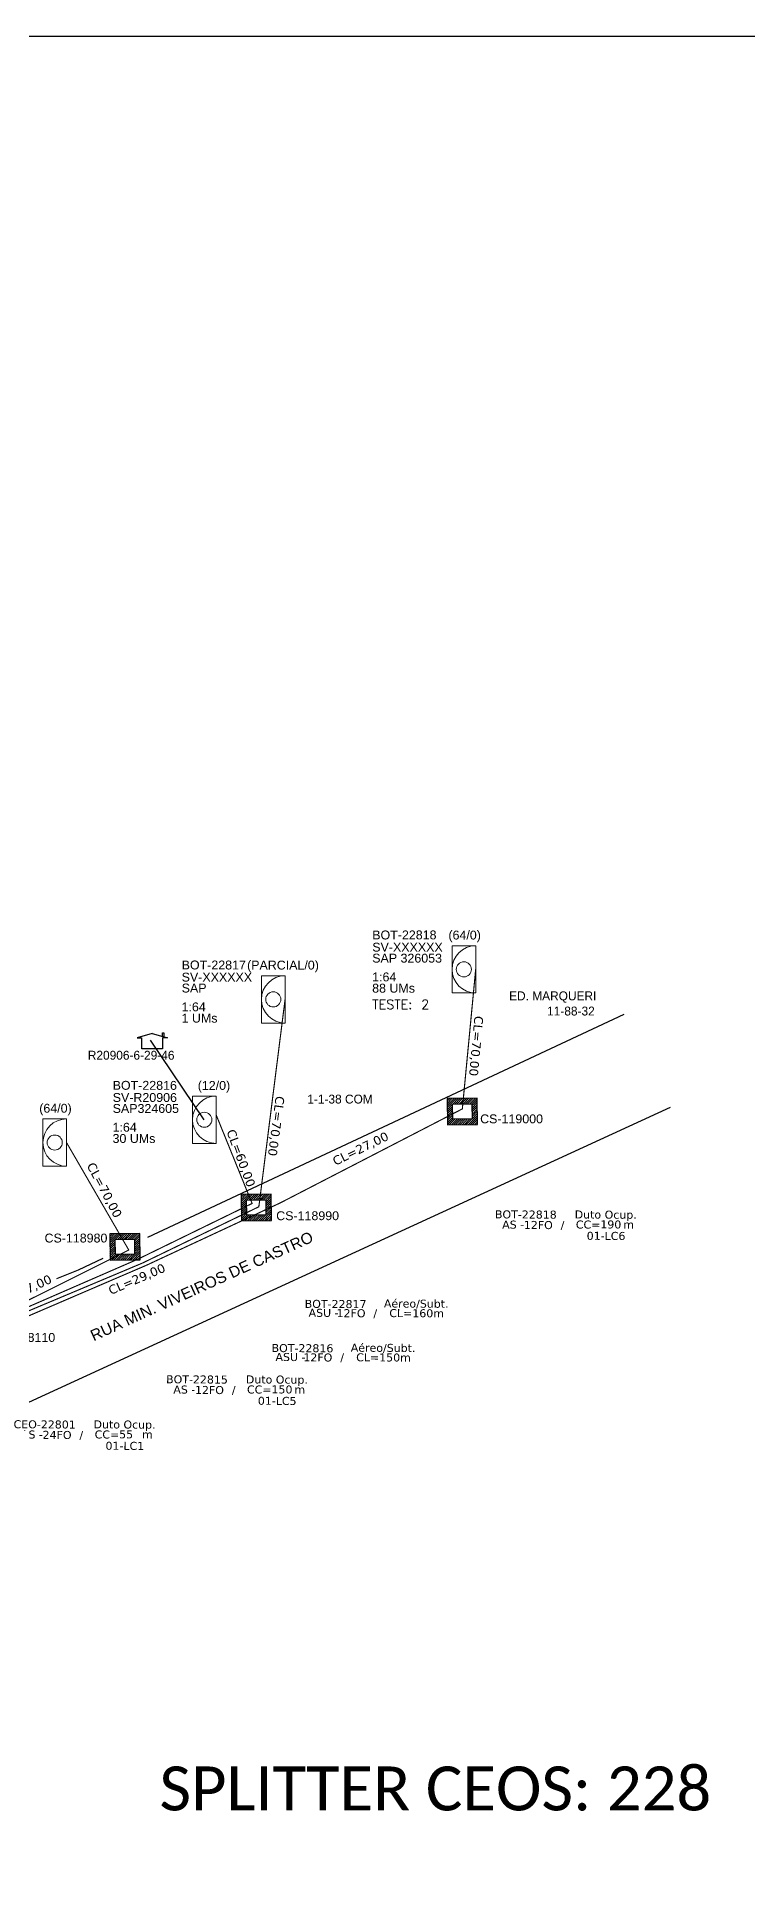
# Model space of a CAD drawing. Header units: inches. Extents: x 932 to 2691, y 84 to 678.
# Drawn here: x 1209.6 to 1363, y 282.5 to 678.1 of the extents above; entities that cross this region are included whole.
import ezdxf
from ezdxf.enums import TextEntityAlignment as Align

# ---------------------------------------------------------------- set-up
doc = ezdxf.new("R2010")
doc.units = ezdxf.units.IN
doc.header["$MEASUREMENT"] = 0
for name, color, linetype in [('10.1-Caixas Subterrâneas', 5, 'Continuous'), ('CAP_A_INSTALAR', 1, 'Continuous'), ('CELULAS_GPON', 7, 'Continuous'), ('label_cabos', 7, 'Continuous'), ('Legenda', 1, 'Continuous'), ('LOGRADOURO', 5, 'Continuous'), ('MUB', 252, 'Continuous'), ('surveys', 7, 'Continuous'), ('surveys legendas', 7, 'Continuous'), ('texto', 255, 'Continuous')]:
    doc.layers.add(name, color=color, linetype=linetype)
doc.layers.add("20.0-LEGENDA DOS CDO'S", color=1, linetype='Continuous', lineweight=0)
doc.layers.add('20.1-CDO_INTERIOR', color=1, linetype='Continuous', lineweight=0)
doc.layers.add('EXTRA', color=50, linetype='Continuous', plot=False)
doc.styles.add('ARIAL', font='arial.ttf')
doc.styles.add('ROMANS', font='ROMANS.SHX', dxfattribs={"height": 2.5})
doc.styles.add('siredit', font='verdana.ttf')
doc.linetypes.add('FENCELINE1', pattern='A,0.25,-0.1,[133,ltypeshp.shx,S=0.1,R=0,X=-0.1,Y=0],-0.1,1', length=1.45)

# ---------------------------------------------------------------- blocks, each defined once
blk = doc.blocks.new('*X2')
at = {"color": 0, "linetype": 'Continuous'}
for p, q in [((-1.25, 0.34099), (-0.49099, 1.1)), ((-1.25, 0.517767), (-0.667767, 1.1)), ((-1.25, 0.694544), (-0.844544, 1.1)), ((-1.25, 0.87132), (-1.02132, 1.1)), ((-1.25, 1.048097), (-1.198097, 1.1)), ((-1.25, 0.164214), (-0.8035, 0.610714)), ((-1.25, -0.012563), (-0.8035, 0.433937)), ((-1.25, -0.18934), (-0.8035, 0.25716)), ((-1.25, -0.366117), (-0.8035, 0.080383)), ((-0.789214, 0.625), (-0.314214, 1.1)), ((-0.612437, 0.625), (-0.137437, 1.1)), ((-0.43566, 0.625), (0.03934, 1.1)), ((-0.258883, 0.625), (0.216117, 1.1)), ((-0.082107, 0.625), (0.392893, 1.1)), ((0.09467, 0.625), (0.56967, 1.1)), ((0.271447, 0.625), (0.746447, 1.1)), ((0.448223, 0.625), (0.923223, 1.1)), ((0.625, 0.625), (1.1, 1.1)), ((0.801777, 0.625), (1.25, 1.073223)), ((0.8035, 0.449947), (1.25, 0.896447)), ((0.8035, 0.27317), (1.25, 0.71967)), ((0.8035, 0.096393), (1.25, 0.542893)), ((0.8035, -0.080383), (1.25, 0.366117)), ((0.8035, -0.25716), (1.25, 0.18934)), ((0.8035, -0.433937), (1.25, 0.012563)), ((-1.25, -0.542893), (-0.8035, -0.096393)), ((-1.25, -0.71967), (-0.8035, -0.27317)), ((-1.25, -0.896447), (-0.8035, -0.449947)), ((-1.25, -1.073223), (-0.801777, -0.625)), ((-1.1, -1.1), (-0.625, -0.625)), ((-0.923223, -1.1), (-0.448223, -0.625)), ((-0.746447, -1.1), (-0.271447, -0.625)), ((-0.56967, -1.1), (-0.09467, -0.625)), ((-0.392893, -1.1), (0.082107, -0.625)), ((-0.216117, -1.1), (0.258883, -0.625)), ((-0.03934, -1.1), (0.43566, -0.625)), ((0.137437, -1.1), (0.612437, -0.625)), ((0.314214, -1.1), (0.789214, -0.625)), ((0.49099, -1.1), (1.25, -0.34099)), ((0.667767, -1.1), (1.25, -0.517767)), ((0.8035, -0.610714), (1.25, -0.164214)), ((0.844544, -1.1), (1.25, -0.694544)), ((1.02132, -1.1), (1.25, -0.87132)), ((1.198097, -1.1), (1.25, -1.048097))]:
    blk.add_line(p, q, dxfattribs=at)
blk = doc.blocks.new('MANHOLE_MQ')
at = {"color": 0, "linetype": 'Continuous'}
for p, q in [((0.00000623, 0.00000569), (-0.00000627, 0.00000569)), ((-0.00000627, 0.00000569), (-0.00000627, -0.00000531)), ((-0.00000404, 0.00000331), (0.00000399, 0.00000331)), ((-0.00000404, -0.00000294), (-0.00000404, 0.00000331)), ((0.00000399, 0.00000331), (0.00000399, -0.00000294)), ((0.00000623, -0.00000531), (0.00000623, 0.00000569)), ((-0.00000627, -0.00000531), (0.00000623, -0.00000531)), ((0.00000399, -0.00000294), (-0.00000404, -0.00000294)), ((0.00000399, -0.00000294), (0.00000399, -0.00000294))]:
    blk.add_line(p, q, dxfattribs=at)
at = {"color": 0, "linetype": 'Continuous', "xscale": 5e-06, "yscale": 5e-06, "zscale": 1e-05}
blk.add_blockref('*X2', (-0.00000002, 0.00000019), dxfattribs=at)
blk = doc.blocks.new('Teste  FTTH')
at = {"color": 0, "lineweight": 0, "style": 'ROMANS'}
for tag, p in [('TESTE', (-2.302, -0.29)), ('QTDE', (0.212, -0.29))]:
    blk.add_attdef(tag, p, '', height=0.48, dxfattribs=at)
for tag, p, flags in [('FID', (-2.227, -1.253), 1), ('FATOR', (-2.227, -2.028), 3), ('ID_ATIVIDADE', (-2.227, -2.716), 3)]:
    blk.add_attdef(tag, p, '', height=0.48, dxfattribs=dict(at, flags=flags))
blk = doc.blocks.new('Inst CB DT OCUP CFOA-SM-AS-80-TS-24')
at = {"layer": 'label_cabos', "color": 0, "style": 'siredit'}
for tag, flags, p in [('ID_ATIVIDADE', 3, (1.31, 2.67)), ('FATOR', 1, (11.56, 2.55))]:
    blk.add_attdef(tag, text='', height=1, rotation=359.69, dxfattribs=dict(at, flags=flags)).set_placement(p, align=Align.MIDDLE_CENTER)
for tag, p in [('TIPO_CABO', (1.76, 0)), ('DESTINO_CABO', (3.13, 1.26)), ('CABO', (4.69, -0.05)), ('/', (7.71, -0.05)), ('LANCE', (10.91, 0)), ('TIPO_CABO', (13.11, 1.24)), ('UND', (15.96, 0)), ('FID', (13.15, -1.41))]:
    blk.add_attdef(tag, text='', height=1, rotation=359.69, dxfattribs=at).set_placement(p, align=Align.MIDDLE_CENTER)
blk.add_attdef('QTDE', (12.43, -0.47), '', height=1, rotation=359.69, dxfattribs=at)
blk = doc.blocks.new('LEGENDA DOS CABOS')
at = {"layer": 'EXTRA', "style": 'siredit'}
for tag, p in [('ID', (4.6, 0.97)), ('XX', (9.03, 0.97))]:
    blk.add_attdef(tag, text='', height=0.48, rotation=359.69, dxfattribs=at).set_placement(p, align=Align.MIDDLE_CENTER)
at = {"layer": 'Legenda', "color": 7, "style": 'siredit'}
for tag, p in [('TIPO_CABO', (1.31, 0)), ('CABO', (4.69, -0.05)), ('/', (6.81, -0.05)), ('METROS', (10.03, -0.05))]:
    blk.add_attdef(tag, text='', height=0.8, rotation=359.69, dxfattribs=at).set_placement(p, align=Align.MIDDLE_CENTER)
blk = doc.blocks.new('SURVEY_SURVEY')
for p, q in [((0.00000036, 0.00001493), (-0.00000355, 0.00001379)), ((0.00000036, 0.00001493), (0.00000427, 0.00001379)), ((0.00000298, 0.0000151), (0.00000339, 0.0000151)), ((0.00000298, 0.00001418), (0.00000298, 0.0000151)), ((0.00000339, 0.0000151), (0.00000339, 0.00001406)), ((-0.00000355, 0.00001379), (-0.00000233, 0.00001379)), ((-0.00000232, 0.00001098), (-0.00000232, 0.00001378)), ((0.00000304, 0.00001098), (-0.00000232, 0.00001098)), ((0.00000427, 0.00001379), (0.00000304, 0.00001379)), ((0.00000304, 0.00001379), (0.00000304, 0.00001098))]:
    blk.add_line(p, q)

msp = doc.modelspace()

# ---------------------------------------------------------------- linework, layer by layer
msp.add_lwpolyline([(932.38, 84.09), (1770.94, 84.09), (1770.94, 678.09), (932.38, 678.09), (932.38, 84.09)])
at = {"color": 4}
msp.add_lwpolyline([(1245.8, 444.19), (1234.16, 461.35), (1234.16, 461.35), (1234.16, 461.35)], dxfattribs=at)
at = {"layer": '20.1-CDO_INTERIOR', "color": 0, "lineweight": 18}
for points in [[(1299.27, 471.56), (1299.26, 481.76), (1304.36, 481.76), (1304.37, 471.56)], [(1258.13, 465.08), (1258.13, 475.28), (1263.23, 475.28), (1263.23, 465.08)], [(1210.97, 434.16), (1210.97, 444.36), (1216.07, 444.36), (1216.07, 434.16)]]:
    msp.add_lwpolyline(points, close=True, dxfattribs=at)
at = {"layer": '20.1-CDO_INTERIOR', "color": 1, "lineweight": 18}
msp.add_lwpolyline([(1243.25, 439.09), (1243.25, 449.29), (1248.35, 449.29), (1248.35, 439.09)], close=True, dxfattribs=at)
at = {"layer": '20.1-CDO_INTERIOR', "color": 0, "lineweight": 18}
for centre in [(1301.81, 476.66), (1260.68, 470.18), (1213.52, 439.26)]:
    msp.add_circle(centre, 1.63, dxfattribs=at)
at = {"layer": '20.1-CDO_INTERIOR', "color": 1, "lineweight": 18}
msp.add_circle((1245.8, 444.19), 1.63, dxfattribs=at)
at = {"layer": '20.1-CDO_INTERIOR', "color": 0, "lineweight": 18}
for centre, start, end in [((1304.36, 476.66), 90.0276, 270.0276), ((1263.23, 470.18), 90, 270), ((1216.07, 439.26), 90.0276, 270.0276)]:
    msp.add_arc(centre, 5.1, start, end, dxfattribs=at)
at = {"layer": '20.1-CDO_INTERIOR', "color": 1, "lineweight": 18}
msp.add_arc((1248.35, 444.19), 5.1, 90, 270, dxfattribs=at)
at = {"layer": 'CAP_A_INSTALAR', "color": 0, "linetype": 'FENCELINE1', "ltscale": 2, "const_width": 0.24, "elevation": 0.24}
for points in [[(1136.9, 435.77), (1154.39, 384), (1199.2, 398.09), (1233.32, 412.77), (1262.17, 426.22), (1301.48, 446.53), (1304.36, 476.66)], [(1263.23, 470.18), (1257.57, 425.4), (1232.45, 413.24), (1198.26, 398.86), (1154.67, 384.9), (1136.9, 435.77)], [(1136.9, 435.77), (1155.77, 386.39), (1197.36, 399.99), (1229.5, 416.05), (1216.07, 439.26)]]:
    msp.add_lwpolyline(points, dxfattribs=at)
at = {"layer": 'CAP_A_INSTALAR', "color": 1, "linetype": 'FENCELINE1', "ltscale": 2, "const_width": 0.24, "elevation": 0.24}
msp.add_lwpolyline([(1136.9, 435.77), (1155.29, 385.63), (1197.78, 399.41), (1231.53, 414.11), (1256.11, 426.11), (1248.35, 445.25)], dxfattribs=at)
at = {"layer": 'MUB'}
for points in [[(1336.33, 466.93), (1233.54, 418.75)], [(1346.33, 446.86), (1192.61, 376.18), (1180.64, 369.8), (1179.47, 365.62), (1179.9, 358.92), (1198.17, 320.86)], [(1218.59, 411.7), (1213.92, 409.82)], [(1223.91, 414.24), (1218.59, 411.7)]]:
    msp.add_lwpolyline(points, dxfattribs=at)

# ---------------------------------------------------------------- block references
at = {"layer": '10.1-Caixas Subterrâneas', "color": 30, "xscale": 518700.5296935675, "yscale": 518700.5296935675, "zscale": 518700.5296935675, "rotation": 180.7559824657939}
for p in [(1301.46, 446.07), (1256.99, 425.32), (1228.65, 416.84)]:
    msp.add_blockref('MANHOLE_MQ', p, dxfattribs=at)
at = {"layer": "20.0-LEGENDA DOS CDO'S", "color": 0, "lineweight": 0, "xscale": 4.201199999996695, "yscale": 4.201200000056999, "zscale": 4.201199999999977, "rotation": 0.0040785615768771}
msp.add_blockref('Teste  FTTH', (1291.71, 469.32), dxfattribs=at).add_auto_attribs({'TESTE': 'TESTE:', 'QTDE': '2'})
at = {"layer": 'label_cabos', "color": 0, "lineweight": 0}
ref = msp.add_blockref('Inst CB DT OCUP CFOA-SM-AS-80-TS-24', (1309.77, 421.55), dxfattribs=dict(at, xscale=1.728000000002793, yscale=1.727999999932947, zscale=1.727999999999999))
ref.add_attrib('DESTINO_CABO', 'BOT-22818', dxfattribs={"color": 0, "height": 1.728, "rotation": 359.69, "style": 'siredit'}).set_placement((1315.18, 423.73), align=Align.MIDDLE_CENTER)
ref.add_attrib('CABO', '12FO', dxfattribs={"color": 0, "height": 1.728, "rotation": 359.69, "style": 'siredit'}).set_placement((1317.87, 421.46), align=Align.MIDDLE_CENTER)
ref.add_attrib('TIPO_CABO', 'Duto Ocup.', dxfattribs={"color": 0, "height": 1.728, "rotation": 359.69, "style": 'siredit'}).set_placement((1332.42, 423.7), align=Align.MIDDLE_CENTER)
ref.add_attrib('/', '/', dxfattribs={"color": 0, "height": 1.73, "rotation": 359.69, "style": 'siredit'}).set_placement((1323.1, 421.46), align=Align.MIDDLE_CENTER)
ref.add_attrib('TIPO_CABO', 'AS - ', dxfattribs={"color": 0, "height": 1.728, "rotation": 359.69, "style": 'siredit'}).set_placement((1312.82, 421.54), align=Align.MIDDLE_CENTER)
ref.add_attrib('FID', '01-LC6', dxfattribs={"color": 0, "height": 1.728, "rotation": 359.69, "style": 'siredit'}).set_placement((1332.49, 419.11), align=Align.MIDDLE_CENTER)
ref.add_attrib('LANCE', 'CC=', dxfattribs={"color": 0, "height": 1.728, "rotation": 359.69, "style": 'siredit'}).set_placement((1328.62, 421.55), align=Align.MIDDLE_CENTER)
ref.add_attrib('QTDE', '190', (1331.25, 420.73), dxfattribs={"color": 0, "height": 1.728, "rotation": 359.69, "style": 'siredit'})
ref.add_attrib('UND', 'm', dxfattribs={"color": 0, "height": 1.73, "rotation": 359.69, "style": 'siredit'}).set_placement((1337.36, 421.55), align=Align.MIDDLE_CENTER)
ref = msp.add_blockref('LEGENDA DOS CABOS', (1266.81, 401.59), dxfattribs=dict(at, xscale=1.728000000002793, yscale=1.727999999932947, zscale=1.728))
ref.add_attrib('ID', 'BOT-22817', dxfattribs={"color": 0, "height": 1.728, "rotation": 359.69, "style": 'siredit'}).set_placement((1274.13, 404.4), align=Align.MIDDLE_CENTER)
ref.add_attrib('CABO', '12FO', dxfattribs={"color": 0, "height": 1.728, "rotation": 359.69, "style": 'siredit'}).set_placement((1277.46, 402.41), align=Align.MIDDLE_CENTER)
ref.add_attrib('METROS', 'CL=160m', dxfattribs={"color": 0, "height": 1.728, "rotation": 359.69, "style": 'siredit'}).set_placement((1291.62, 402.41), align=Align.MIDDLE_CENTER)
ref.add_attrib('XX', 'Aéreo/Subt.', dxfattribs={"color": 0, "height": 1.728, "rotation": 359.69, "style": 'siredit'}).set_placement((1291.53, 404.48), align=Align.MIDDLE_CENTER)
ref.add_attrib('/', '/', dxfattribs={"color": 0, "height": 1.73, "rotation": 359.69, "style": 'siredit'}).set_placement((1282.69, 402.41), align=Align.MIDDLE_CENTER)
ref.add_attrib('TIPO_CABO', 'ASU -', dxfattribs={"color": 0, "height": 1.728, "rotation": 359.69, "style": 'siredit'}).set_placement((1271.54, 402.49), align=Align.MIDDLE_CENTER)
ref = msp.add_blockref('LEGENDA DOS CABOS', (1259.65, 392.04), dxfattribs=dict(at, xscale=1.728000000002793, yscale=1.727999999932947, zscale=1.728))
ref.add_attrib('ID', 'BOT-22816', dxfattribs={"color": 0, "height": 1.728, "rotation": 359.69, "style": 'siredit'}).set_placement((1266.98, 394.86), align=Align.MIDDLE_CENTER)
ref.add_attrib('CABO', '12FO', dxfattribs={"color": 0, "height": 1.728, "rotation": 359.69, "style": 'siredit'}).set_placement((1270.3, 392.86), align=Align.MIDDLE_CENTER)
ref.add_attrib('METROS', 'CL=150m', dxfattribs={"color": 0, "height": 1.728, "rotation": 359.69, "style": 'siredit'}).set_placement((1284.47, 392.86), align=Align.MIDDLE_CENTER)
ref.add_attrib('XX', 'Aéreo/Subt.', dxfattribs={"color": 0, "height": 1.728, "rotation": 359.69, "style": 'siredit'}).set_placement((1284.38, 394.93), align=Align.MIDDLE_CENTER)
ref.add_attrib('/', '/', dxfattribs={"color": 0, "height": 1.73, "rotation": 359.69, "style": 'siredit'}).set_placement((1275.54, 392.86), align=Align.MIDDLE_CENTER)
ref.add_attrib('TIPO_CABO', 'ASU -', dxfattribs={"color": 0, "height": 1.728, "rotation": 359.69, "style": 'siredit'}).set_placement((1264.39, 392.95), align=Align.MIDDLE_CENTER)
ref = msp.add_blockref('Inst CB DT OCUP CFOA-SM-AS-80-TS-24', (1238.81, 385.92), dxfattribs=dict(at, xscale=1.728000000002793, yscale=1.727999999932947, zscale=1.727999999999999))
ref.add_attrib('DESTINO_CABO', 'BOT-22815', dxfattribs={"color": 0, "height": 1.728, "rotation": 359.69, "style": 'siredit'}).set_placement((1244.22, 388.11), align=Align.MIDDLE_CENTER)
ref.add_attrib('CABO', '12FO', dxfattribs={"color": 0, "height": 1.728, "rotation": 359.69, "style": 'siredit'}).set_placement((1246.91, 385.83), align=Align.MIDDLE_CENTER)
ref.add_attrib('TIPO_CABO', 'Duto Ocup.', dxfattribs={"color": 0, "height": 1.728, "rotation": 359.69, "style": 'siredit'}).set_placement((1261.46, 388.08), align=Align.MIDDLE_CENTER)
ref.add_attrib('/', '/', dxfattribs={"color": 0, "height": 1.73, "rotation": 359.69, "style": 'siredit'}).set_placement((1252.14, 385.83), align=Align.MIDDLE_CENTER)
ref.add_attrib('TIPO_CABO', 'AS - ', dxfattribs={"color": 0, "height": 1.728, "rotation": 359.69, "style": 'siredit'}).set_placement((1241.86, 385.92), align=Align.MIDDLE_CENTER)
ref.add_attrib('FID', '01-LC5', dxfattribs={"color": 0, "height": 1.728, "rotation": 359.69, "style": 'siredit'}).set_placement((1261.53, 383.48), align=Align.MIDDLE_CENTER)
ref.add_attrib('LANCE', 'CC=', dxfattribs={"color": 0, "height": 1.728, "rotation": 359.69, "style": 'siredit'}).set_placement((1257.66, 385.93), align=Align.MIDDLE_CENTER)
ref.add_attrib('QTDE', '150', (1260.29, 385.1), dxfattribs={"color": 0, "height": 1.728, "rotation": 359.69, "style": 'siredit'})
ref.add_attrib('UND', 'm', dxfattribs={"color": 0, "height": 1.73, "rotation": 359.69, "style": 'siredit'}).set_placement((1266.4, 385.93), align=Align.MIDDLE_CENTER)
ref = msp.add_blockref('Inst CB DT OCUP CFOA-SM-AS-80-TS-24', (1205.93, 376.22), dxfattribs=dict(at, xscale=1.728000000002793, yscale=1.727999999932947, zscale=1.727999999999999))
ref.add_attrib('DESTINO_CABO', 'CEO-22801', dxfattribs={"color": 0, "height": 1.728, "rotation": 359.69, "style": 'siredit'}).set_placement((1211.35, 378.4), align=Align.MIDDLE_CENTER)
ref.add_attrib('CABO', '24FO', dxfattribs={"color": 0, "height": 1.728, "rotation": 359.69, "style": 'siredit'}).set_placement((1214.03, 376.13), align=Align.MIDDLE_CENTER)
ref.add_attrib('TIPO_CABO', 'Duto Ocup.', dxfattribs={"color": 0, "height": 1.728, "rotation": 359.69, "style": 'siredit'}).set_placement((1228.59, 378.37), align=Align.MIDDLE_CENTER)
ref.add_attrib('/', '/', dxfattribs={"color": 0, "height": 1.73, "rotation": 359.69, "style": 'siredit'}).set_placement((1219.26, 376.13), align=Align.MIDDLE_CENTER)
ref.add_attrib('TIPO_CABO', 'AS - ', dxfattribs={"color": 0, "height": 1.728, "rotation": 359.69, "style": 'siredit'}).set_placement((1208.98, 376.21), align=Align.MIDDLE_CENTER)
ref.add_attrib('FID', '01-LC1', dxfattribs={"color": 0, "height": 1.728, "rotation": 359.69, "style": 'siredit'}).set_placement((1228.65, 373.77), align=Align.MIDDLE_CENTER)
ref.add_attrib('LANCE', 'CC=', dxfattribs={"color": 0, "height": 1.728, "rotation": 359.69, "style": 'siredit'}).set_placement((1224.79, 376.22), align=Align.MIDDLE_CENTER)
ref.add_attrib('QTDE', '55', (1227.41, 375.4), dxfattribs={"color": 0, "height": 1.728, "rotation": 359.69, "style": 'siredit'})
ref.add_attrib('UND', 'm', dxfattribs={"color": 0, "height": 1.73, "rotation": 359.69, "style": 'siredit'}).set_placement((1233.52, 376.22), align=Align.MIDDLE_CENTER)
at = {"layer": 'surveys', "color": 151, "xscale": 832000, "yscale": 832000, "zscale": 832000}
msp.add_blockref('SURVEY_SURVEY', (1234.27, 450.4, -0.13), dxfattribs=at)

# ---------------------------------------------------------------- texts
at = {"layer": '10.1-Caixas Subterrâneas', "color": 30, "style": 'ARIAL'}
for s, p in [('CS-119000', (1305.32, 443.42)), ('CS-118990', (1261.31, 422.5)), ('CS-118980', (1211.32, 417.68)), ('CS-58110', (1201.55, 396.22))]:
    msp.add_text(s, height=1.92, dxfattribs=at).set_placement(p)
at = {"layer": "20.0-LEGENDA DOS CDO'S", "color": 0, "style": 'ARIAL'}
for s, rotation, p in [('BOT-22818', 0.118, (1282.04, 483.12)), ('SV-XXXXXX', 359.9724, (1282.04, 480.5)), ('SAP 326053', 359.9724, (1282.03, 478.13)), ('SV-XXXXXX', 359.9448, (1240.91, 474.03)), ('BOT-22817', 359.9448, (1240.91, 476.65)), ('1:64', 359.9724, (1282.02, 474.07)), ('SAP', 359.9448, (1240.91, 471.67)), ('88 UMs', 359.9724, (1282.02, 471.64)), ('1:64', 359.9448, (1240.89, 467.6)), ('1 UMs', 359.9448, (1240.89, 465.17))]:
    msp.add_text(s, height=1.92, rotation=rotation, dxfattribs=at).set_placement(p)
for s, rotation, p in [('(64/0)', 359.9724, (1301.98, 483.11)), ('         (PARCIAL/0)', 359.9448, (1259.42, 476.63)), ('(64/0)', 359.9724, (1213.68, 445.71))]:
    msp.add_text(s, height=1.92, rotation=rotation, dxfattribs=at).set_placement(p, align=Align.CENTER)
at = {"layer": "20.0-LEGENDA DOS CDO'S", "color": 1, "style": 'ARIAL'}
for s, p in [('BOT-22816', (1226.02, 450.66)), ('SAP324605', (1226.02, 445.67)), ('SV-R20906', (1226.03, 448.04)), ('1:64', (1226, 441.61)), ('30 UMs', (1226, 439.18))]:
    msp.add_text(s, height=1.92, rotation=359.9448, dxfattribs=at).set_placement(p)
msp.add_text('         (12/0)', height=1.92, rotation=359.9448, dxfattribs=at).set_placement((1244.53, 450.64), align=Align.CENTER)
at = {"layer": 'CELULAS_GPON', "style": 'siredit'}
for s, rotation, p in [('CL=70,00', 264.7759, (1304.11, 466.68)), ('CL=70,00', 262.4246, (1261.23, 449.4)), ('CL=60,00', 290.4519, (1250.55, 441.68)), ('CL=27,00', 26.1209, (1274.08, 434.23)), ('CL=70,00', 297.8618, (1220.36, 434.32)), ('CL=29,00', 23.1596, (1225.61, 406.34)), ('CL=17,00', 24.9928, (1201.27, 403.58))]:
    msp.add_text(s, height=1.92, rotation=rotation, dxfattribs=at).set_placement(p)
at = {"layer": 'LOGRADOURO', "style": 'ARIAL'}
msp.add_text('RUA MIN. VIVEIROS DE CASTRO', height=2.4, rotation=24.444, dxfattribs=at).set_placement((1221.91, 396.33))
at = {"layer": 'surveys legendas'}
for s, p in [('ED. MARQUERI ', (1311.57, 469.98)), ('11-88-32', (1319.77, 466.7)), ('R20906-6-29-46', (1220.66, 457.16)), ('1-1-38 COM', (1268.02, 447.69))]:
    msp.add_text(s, height=1.92, dxfattribs=at).set_placement(p)
at = {"layer": 'texto', "insert": (1295.66, 299.72), "char_height": 9.504, "width": 144.8326, "attachment_point": 5}
msp.add_mtext('{\\fCalibri|b0|i0|c0|p34;\\C7;SPLITTER CEOS: 228}', dxfattribs=at)

doc.saveas('drawing.dxf')
